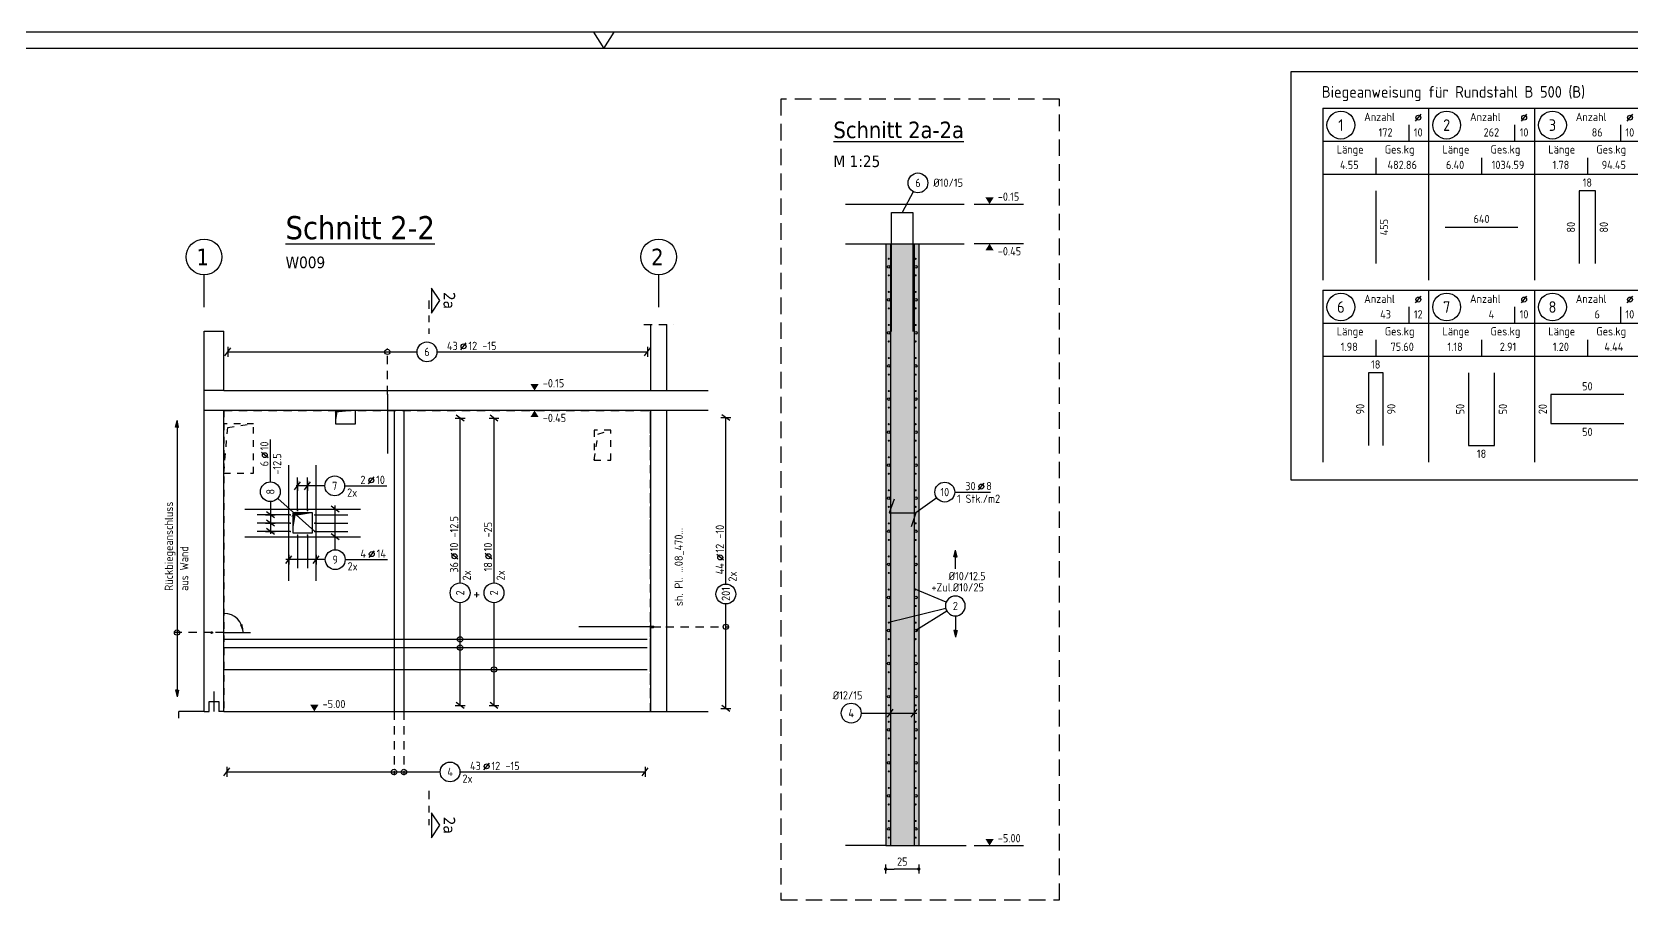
# Model space of a CAD drawing. Extents: x 17.4 to 82.2, y 0 to 32.7.
# Drawn here: x 34.53 to 58.72, y 16.58 to 29.7 of the extents above; entities that cross this region are included whole.
import ezdxf
from ezdxf.enums import TextEntityAlignment as Align

# ---------------------------------------------------------------- set-up
doc = ezdxf.new("R2010")
doc.units = 0
doc.header["$LTSCALE"] = 0.5
for name, pattern in [('AUSGEZOGEN', [1000.01, 1000, 0.01]), ('DASHDOTSMALL', [1.05, 0.5, -0.25, 0.05, -0.25]), ('DOT', [0.175, 0.05, -0.125]), ('HIDDEN', [0.375, 0.25, -0.125]), ('HIDDEN2', [0.187, 0.125, -0.062]), ('STRICHLINIE', [0.75, 0.5, -0.25]), ('STRICHPUNKT2', [0.55, 0.25, -0.125, 0.05, -0.125]), ('VERDECKT', [0.375, 0.25, -0.125])]:
    doc.linetypes.add(name, pattern=pattern)
for name, color, linetype in [('ACHSEN', 150, 'Continuous'), ('AFU', 7, 'Continuous'), ('BETON', 7, 'Continuous'), ('DETAIL', 7, 'Continuous'), ('DRUEBER', 7, 'Continuous'), ('grau_mittel', 7, 'Continuous'), ('HILFE', 7, 'Continuous'), ('koten', 7, 'Continuous'), ('LENTON', 7, 'Continuous'), ('MASSE', 7, 'Continuous'), ('RAHMEN', 7, 'Continuous'), ('RND', 7, 'Continuous'), ('RND_BILD', 7, 'Continuous'), ('SCHATTEN', 15, 'Continuous'), ('SCHNITTE', 7, 'Continuous'), ('SFP_Achsen', 7, 'Continuous'), ('TEXT', 7, 'Continuous'), ('VERDECKT', 7, 'Continuous'), ('WBZ', 7, 'Continuous')]:
    doc.layers.add(name, color=color, linetype=linetype)
doc.styles.add('helv', font='tahoma.ttf')
doc.styles.add('txt', font='isocp.shx')
doc.linetypes.add('AFU_50K', pattern='A,0.15,["/",Standard,S=0.2,R=0,X=-0.01,Y=-0.1],0.07,["/",Standard,S=0.2,R=0,X=-0.01,Y=-0.1],0.15', length=0.37)
doc.linetypes.add('AFU_50L', pattern='A,0.75,["/",Standard,S=0.2,R=0,X=-0.01,Y=-0.1],0.07,["/",Standard,S=0.2,R=0,X=-0.01,Y=-0.1],0.75', length=1.57)
doc.dimstyles.new('DOT_I', dxfattribs={"dimscale": 0.5, "dimtxt": 0.25, "dimasz": 0.25, "dimexe": 0.1, "dimexo": 0.3, "dimgap": 0.1, "dimtad": 1, "dimdec": 3, "dimzin": 3, "dimtxsty": 'txt', "dimblk": 'DOT', "dimblk1": 'DOT', "dimblk2": 'DOT', "dimsah": 1, "dimcen": 0.1, "dimse1": 1, "dimse2": 1, "dimazin": 0, "dimtfac": 1, "dimtdec": 4, "dimtix": 1, "dimtmove": 2, "dimatfit": 3, "dimfxl": 0, "dimtvp": 1, "dimtolj": 1, "dimtzin": 0, "dimarcsym": 0})

# ---------------------------------------------------------------- blocks, each defined once
blk = doc.blocks.new('OKRD_O')
at = {"color": 0, "linetype": 'ByBlock'}
blk.add_solid([(-0.125, 0.202), (0.125, 0.202), (0, 0)], dxfattribs=at)
at = {"color": 0, "linetype": 'ByBlock', "style": 'txt'}
blk.add_attdef('OKRD', (0.25, 0.1), '', height=0.25, dxfattribs=at)
blk = doc.blocks.new('lei_gre')
at = {"layer": 'RND', "color": 7, "linetype": 'Continuous'}
for p, q in [((-0.09, -0.12), (0.09, 0.12)), ((0, 0.15), (0, -0.15))]:
    blk.add_line(p, q, dxfattribs=at)
blk = doc.blocks.new('RND_LEI')
at = {"layer": 'RND', "color": 7, "linetype": 'Continuous'}
blk.add_line((1.022, 0.066), (1.19, 0.27), dxfattribs=at)
for centre, radius in [((0, 0), 0.3), ((1.106, 0.168), 0.075)]:
    blk.add_circle(centre, radius, dxfattribs=at)
at = {"layer": 'RND', "color": 7, "linetype": 'Continuous', "style": 'txt'}
blk.add_attdef('POSL', text='', height=0.25, dxfattribs=at).set_placement((0, 0), align=Align.MIDDLE)
blk.add_attdef('ANZ', text='', height=0.25, dxfattribs=at).set_placement((0.931, 0.057), align=Align.RIGHT)
for tag, p in [('DUM', (1.253, 0.057)), ('ABSTD', (1.674, 0.057)), ('POSTXT', (0.374, -0.327))]:
    blk.add_attdef(tag, p, '', height=0.25, dxfattribs=at)
blk = doc.blocks.new('PFEIL')
at = {"color": 7, "linetype": 'Continuous'}
blk.add_solid([(-1, -0.17), (-1, 0.17), (0, 0)], dxfattribs=at)
blk = doc.blocks.new('Pfeillinie')
at = {"layer": 'TEXT', "linetype": 'Continuous'}
blk.add_hatch(color=7, dxfattribs=at).paths.add_polyline_path([(0, 0), (-0.8, 0.2), (-0.8, 0), (-0.8, -0.2)])
at = {"layer": 'TEXT', "color": 7, "linetype": 'Continuous'}
for p, q in [((-0.8, 0), (-0.8, 0.2)), ((-0.8, 0.2), (0, 0)), ((-0.8, 0), (-0.8, -0.2)), ((-0.8, -0.2), (0, 0))]:
    blk.add_line(p, q, dxfattribs=at)
blk = doc.blocks.new('OKRD_U')
at = {"color": 0, "linetype": 'ByBlock'}
blk.add_solid([(-0.125, -0.202), (0.125, -0.202), (0, 0)], dxfattribs=at)
at = {"color": 0, "linetype": 'ByBlock', "style": 'txt'}
blk.add_attdef('OKRD', (0.25, -0.35), '', height=0.25, dxfattribs=at)
blk = doc.blocks.new('SCHN-2')
at = {"layer": 'SCHNITTE', "color": 6, "linetype": 'Continuous'}
blk.add_lwpolyline([(0.378, 0.088), (0, 0.34), (-0.378, 0.088)], close=True, dxfattribs=at)
at = {"layer": 'SCHNITTE', "color": 1, "linetype": 'DASHDOTSMALL', "style": 'helv'}
blk.add_attdef('SCHN-2', text='', height=0.35, dxfattribs=at).set_placement((0, 0.45), align=Align.CENTER)
blk = doc.blocks.new('A1-19-0')
at = {"layer": 'RAHMEN'}
blk.add_line((103.1, 59.4), (0, 59.4), dxfattribs=at)
at = {"layer": 'RAHMEN', "color": 7, "linetype": 'Continuous'}
for p, q in [((51.24, 59.4), (51.55, 58.9)), ((51.55, 58.9), (51.86, 59.4))]:
    blk.add_line(p, q, dxfattribs=at)
at = {"layer": 'RAHMEN', "color": 5}
blk.add_line((102.6, 58.9), (2, 58.9), dxfattribs=at)
blk = doc.blocks.new('DOT')
at = {"layer": 'MASSE', "color": 7, "linetype": 'Continuous'}
for p, q in [((0, 0), (-1, 0)), ((0, 0.54), (0, -0.54))]:
    blk.add_line(p, q, dxfattribs=at)
at = {"layer": 'MASSE', "color": 7, "linetype": 'Continuous', "const_width": 0.2}
blk.add_lwpolyline([(-0.1, 0, 1), (0.1, 0, 1)], format="xyb", close=True, dxfattribs=at)
blk = doc.blocks.new('*D51')
at = {"layer": 'Defpoints', "color": 0, "linetype": 'AUSGEZOGEN', "transparency": 16777216}
for p in [(47.439, 17.045), (47.439, 17.045), (47.939, 17.045)]:
    blk.add_point(p, dxfattribs=at)
at = {"layer": 'MASSE', "color": 0, "linetype": 'AUSGEZOGEN', "lineweight": -2, "transparency": 16777216}
blk.add_line((47.814, 17.045), (47.564, 17.045), dxfattribs=at)
at = {"layer": 'MASSE', "color": 0, "linetype": 'AUSGEZOGEN', "lineweight": -2, "transparency": 16777216, "xscale": 0.125, "yscale": 0.125, "zscale": 0.125, "rotation": 180}
blk.add_blockref('DOT', (47.439, 17.045), dxfattribs=at)
at = {"layer": 'MASSE', "color": 0, "linetype": 'AUSGEZOGEN', "lineweight": -2, "transparency": 16777216, "xscale": 0.125, "yscale": 0.125, "zscale": 0.125}
blk.add_blockref('DOT', (47.939, 17.045), dxfattribs=at)
at = {"layer": 'MASSE', "color": 0, "linetype": 'AUSGEZOGEN', "transparency": 16777216, "insert": (47.689, 17.158), "char_height": 0.125, "attachment_point": 5, "style": 'txt'}
blk.add_mtext('\\A1;25', dxfattribs=at)
blk = doc.blocks.new('RND_HIN')
at = {"layer": 'RND', "color": 7, "linetype": 'Continuous'}
blk.add_circle((0, 0), 0.3, dxfattribs=at)
at = {"layer": 'RND', "color": 7, "linetype": 'Continuous', "style": 'txt'}
blk.add_attdef('POSI', text='', height=0.25, dxfattribs=at).set_placement((0, 0), align=Align.MIDDLE)
blk = doc.blocks.new('RND_LIS2')
at = {"layer": 'RND', "color": 3, "linetype": 'Continuous'}
for p, q in [((0, 0), (0, -5.2)), ((0, 0), (3.2, 0)), ((3.2, 0), (3.2, -2)), ((2.6, -0.503), (2.6, -1)), ((0, -1), (3.2, -1)), ((1.6, -1.503), (1.6, -2)), ((0, -2), (3.2, -2))]:
    blk.add_line(p, q, dxfattribs=at)
at = {"layer": 'RND', "color": 7, "linetype": 'Continuous'}
blk.add_line((2.805, -0.39), (2.973, -0.186), dxfattribs=at)
at = {"layer": 'RND', "color": 1, "linetype": 'Continuous'}
blk.add_circle((0.545, -0.513), 0.42, dxfattribs=at)
at = {"layer": 'RND', "color": 7, "linetype": 'Continuous'}
blk.add_circle((2.889, -0.288), 0.075, dxfattribs=at)
at = {"layer": 'RND', "color": 7, "linetype": 'Continuous', "style": 'txt'}
for s, p in [('Anzahl', (1.249, -0.391)), ('Länge', (0.42, -1.373)), ('Ges.kg', (1.872, -1.373))]:
    blk.add_text(s, height=0.25, dxfattribs=at).set_placement(p)
at = {"layer": 'RND', "color": 1, "linetype": 'Continuous', "style": 'txt'}
blk.add_attdef('POS1', text='', height=0.35, dxfattribs=at).set_placement((0.545, -0.513), align=Align.MIDDLE)
at = {"layer": 'RND', "color": 7, "linetype": 'Continuous', "style": 'txt'}
for tag, p in [('STK1', (1.897, -0.859)), ('DS1', (2.885, -0.859)), ('LANG1', (0.8, -1.841)), ('GEW', (2.4, -1.841))]:
    blk.add_attdef(tag, text='', height=0.25, dxfattribs=at).set_placement(p, align=Align.CENTER)

msp = doc.modelspace()

# ---------------------------------------------------------------- linework, layer by layer
at = {"layer": 'ACHSEN', "color": 140, "linetype": 'AUSGEZOGEN'}
for p, q in [((37.1304, 25.5424), (37.1304, 26.0282)), ((44.0054, 25.5424), (44.0054, 26.0282))]:
    msp.add_line(p, q, dxfattribs=at)
at = {"layer": 'AFU', "color": 8, "linetype": 'AFU_50K'}
for p, q in [((47.4385, 26.4987), (47.9385, 26.4987)), ((37.4304, 24.2782), (37.1304, 24.2782)), ((43.8804, 24.2782), (44.1304, 24.2782)), ((47.4385, 17.3987), (47.9385, 17.3987))]:
    msp.add_line(p, q, dxfattribs=at)
at = {"layer": 'AFU', "color": 8, "linetype": 'AFU_50L'}
for p, q in [((44.1304, 23.9782), (37.1304, 23.9782)), ((37.4304, 19.4282), (37.4304, 23.9782)), ((43.8804, 23.9782), (43.8804, 19.4282)), ((37.4304, 19.4282), (44.1304, 19.4282))]:
    msp.add_line(p, q, dxfattribs=at)
at = {"layer": 'AFU', "color": 1, "linetype": 'AUSGEZOGEN'}
msp.add_line((37.2804, 19.7282), (37.2804, 19.4282), dxfattribs=at)
at = {"layer": 'AFU', "color": 8, "linetype": 'AUSGEZOGEN'}
for p, q in [((37.1304, 19.4282), (37.2054, 19.4282)), ((37.2054, 19.4282), (37.2054, 19.5782)), ((37.2054, 19.5782), (37.3554, 19.5782)), ((37.3554, 19.5782), (37.3554, 19.4282)), ((37.4304, 19.4282), (37.3554, 19.4282))]:
    msp.add_line(p, q, dxfattribs=at)
at = {"layer": 'BETON', "color": 6, "linetype": 'AUSGEZOGEN'}
for p, q in [((46.8304, 27.0987), (48.6253, 27.0987)), ((46.8304, 26.4987), (47.4385, 26.4987)), ((47.4385, 26.4987), (47.4385, 17.3987)), ((47.9385, 26.4987), (47.9385, 17.3987)), ((47.9385, 26.4987), (48.6253, 26.4987)), ((37.1304, 19.4282), (37.1304, 25.1782)), ((37.1304, 25.1782), (37.4304, 25.1782)), ((37.4304, 24.2782), (37.4304, 25.1782)), ((43.8804, 25.2782), (43.8804, 24.2782)), ((44.1304, 24.2782), (44.1304, 25.2782)), ((37.4304, 24.2782), (43.8804, 24.2782)), ((44.1304, 24.2782), (44.753, 24.2782)), ((44.1304, 19.4282), (44.1304, 23.9782)), ((44.753, 23.9782), (44.1304, 23.9782)), ((37.1304, 19.4282), (36.7504, 19.4282)), ((36.7504, 19.3282), (36.7504, 19.4282)), ((44.1304, 19.4282), (44.753, 19.4282)), ((47.4385, 17.3987), (46.8304, 17.3987)), ((47.9385, 17.3987), (48.6574, 17.3987))]:
    msp.add_line(p, q, dxfattribs=at)
for points in [[(39.1204, 23.9782), (39.1204, 23.7782), (39.4204, 23.7782), (39.4204, 23.9782)], [(38.4704, 22.4282), (38.4704, 22.1282), (38.7704, 22.1282), (38.7704, 22.4282)]]:
    msp.add_lwpolyline(points, close=True, dxfattribs=at)
at = {"layer": 'DETAIL', "color": 102, "linetype": 'STRICHLINIE'}
msp.add_lwpolyline([(45.8532, 28.6853), (45.8532, 16.5772), (50.0651, 16.5772), (50.0651, 28.6853)], close=True, dxfattribs=at)
at = {"layer": 'DRUEBER', "color": 7, "linetype": 'DOT'}
for p, q in [((43.8804, 23.9782), (37.4304, 23.9782)), ((37.4304, 23.9782), (37.4304, 19.4282)), ((43.8804, 19.4282), (43.8804, 23.9782))]:
    msp.add_line(p, q, dxfattribs=at)
at = {"layer": 'grau_mittel', "color": 61, "linetype": 'AUSGEZOGEN'}
msp.add_solid([(47.4385, 17.3987), (47.9385, 17.3987), (47.4385, 26.4987), (47.9385, 26.4987)], dxfattribs=at)
at = {"layer": 'HILFE', "color": 102, "linetype": 'AUSGEZOGEN'}
for p, q in [((48.7745, 27.0987), (49.5212, 27.0987)), ((49.5212, 26.4987), (48.7745, 26.4987)), ((48.7745, 17.3987), (49.5212, 17.3987))]:
    msp.add_line(p, q, dxfattribs=at)
at = {"layer": 'HILFE', "color": 102, "linetype": 'HIDDEN'}
msp.add_line((43.7804, 25.2782), (44.2304, 25.2782), dxfattribs=at)
at = {"layer": 'LENTON', "color": 102}
for p, q in [((43.8834, 20.7174), (43.9289, 20.7174)), ((43.8834, 20.6977), (43.9289, 20.6977)), ((43.9117, 20.7118), (43.9292, 20.7137)), ((43.9117, 20.7033), (43.9117, 20.7118)), ((43.9292, 20.7014), (43.9117, 20.7033)), ((43.9289, 20.7174), (43.9302, 20.716)), ((43.9302, 20.699), (43.9289, 20.6977)), ((43.9292, 20.7137), (43.9302, 20.7148)), ((43.9302, 20.7002), (43.9292, 20.7014)), ((43.9302, 20.716), (43.9302, 20.7149)), ((43.9302, 20.7075), (43.9302, 20.7149)), ((43.9302, 20.7002), (43.9302, 20.7075)), ((43.9302, 20.699), (43.9302, 20.7002))]:
    msp.add_line(p, q, dxfattribs=at)
at = {"layer": 'LENTON', "color": 102, "linetype": 'AUSGEZOGEN'}
msp.add_line((43.9292, 20.7014), (43.9292, 20.7137), dxfattribs=at)
at = {"layer": 'RND', "color": 102, "linetype": 'AUSGEZOGEN'}
for p, q in [((47.8556, 27.286), (47.6885, 26.9702)), ((38.9563, 22.838), (38.525, 22.838)), ((38.1332, 22.5996), (38.1332, 22.1151)), ((38.245, 22.6496), (38.8075, 22.1462)), ((39.114, 21.8726), (39.114, 22.5396)), ((48.2097, 22.6569), (47.8915, 22.4291)), ((48.492, 21.5828), (48.492, 21.865)), ((38.964, 21.7226), (38.3654, 21.7226)), ((48.3537, 21.0807), (47.8964, 21.2726)), ((48.3465, 20.9862), (47.4854, 20.771)), ((48.3646, 20.9435), (47.8938, 20.6512)), ((48.492, 20.8726), (48.492, 20.5504)), ((47.0665, 19.4023), (47.9068, 19.4023))]:
    msp.add_line(p, q, dxfattribs=at)
at = {"layer": 'RND', "color": 7, "linetype": 'AUSGEZOGEN'}
for p, q in [((37.4891, 24.8638), (40.3511, 24.8638)), ((40.6511, 24.8638), (43.8358, 24.8638)), ((41.0022, 21.3709), (41.0022, 23.8625)), ((41.515, 21.371), (41.515, 23.8598)), ((45.0208, 21.3533), (45.0208, 23.8696)), ((38.1332, 22.8996), (38.1332, 23.5396)), ((39.2563, 22.838), (39.8963, 22.838)), ((48.4817, 22.7442), (49.0217, 22.7442)), ((39.264, 21.7226), (39.904, 21.7226)), ((41.0022, 19.5196), (41.0022, 21.0709)), ((41.515, 19.5171), (41.515, 21.071)), ((45.0208, 19.4725), (45.0208, 21.0533)), ((37.4732, 18.5133), (40.7006, 18.5133)), ((41.0006, 18.5133), (43.7995, 18.5133))]:
    msp.add_line(p, q, dxfattribs=at)
at = {"layer": 'RND', "color": 102, "linetype": 'VERDECKT'}
for p, q in [((39.9024, 24.2269), (39.9024, 24.9138)), ((37.2463, 20.6205), (36.6713, 20.6205)), ((44.1117, 20.7075), (45.0708, 20.7075)), ((40.0032, 19.4282), (40.0032, 18.4633)), ((40.1532, 19.4282), (40.1532, 18.4633))]:
    msp.add_line(p, q, dxfattribs=at)
at = {"layer": 'RND', "color": 1, "linetype": 'AUSGEZOGEN'}
msp.add_lwpolyline([(53.5701, 29.1013), (68.45, 29.1013), (68.45, 22.9264), (53.5701, 22.9264)], close=True, dxfattribs=at)
for points in [[(47.5285, 25.1702), (47.5285, 26.9702), (47.8485, 26.9702), (47.8485, 25.1702)], [(47.5085, 26.4987), (47.5085, 17.3987)], [(47.8685, 26.4987), (47.8685, 17.3987)], [(39.9024, 24.2269), (39.9024, 23.3269)], [(40.0032, 23.9782), (40.0032, 19.4282)], [(40.1532, 23.9782), (40.1532, 19.4282)], [(38.4106, 21.4032), (38.4106, 23.1532)], [(38.8277, 21.4032), (38.8277, 23.1532)], [(38.5453, 22.464), (38.5453, 22.964)], [(38.6953, 22.464), (38.6953, 22.964)], [(47.5655, 22.6362), (47.4915, 22.4291), (47.8915, 22.4291), (47.8235, 22.2198)], [(37.7454, 22.4881), (39.4954, 22.4881)], [(38.4346, 22.3987), (37.9346, 22.3987)], [(38.4346, 22.2737), (37.9346, 22.2737)], [(38.8062, 22.3987), (39.3062, 22.3987)], [(38.8062, 22.2737), (39.3062, 22.2737)], [(37.7454, 22.0684), (39.4954, 22.0684)], [(38.4346, 22.1487), (37.9346, 22.1487)], [(38.5453, 22.0924), (38.5453, 21.5924)], [(38.6953, 22.0924), (38.6953, 21.5924)], [(38.8062, 22.1487), (39.3062, 22.1487)], [(43.8989, 20.7075), (42.7989, 20.7075)], [(37.4304, 20.5182), (43.8304, 20.5182)], [(37.4304, 20.3932), (43.8304, 20.3932)], [(37.4304, 20.0625), (43.8304, 20.0625)]]:
    msp.add_lwpolyline(points, dxfattribs=at)
at = {"layer": 'RND', "color": 7, "linetype": 'AUSGEZOGEN'}
for points, const_width in [([(47.4774, 26.271, 1), (47.4934, 26.271, 1)], 0.016), ([(47.8996, 26.271, -1), (47.8836, 26.271, -1)], 0.016), ([(47.4774, 26.021, 1), (47.4934, 26.021, 1)], 0.016), ([(47.8996, 26.021, -1), (47.8836, 26.021, -1)], 0.016), ([(47.4774, 25.771, 1), (47.4934, 25.771, 1)], 0.016), ([(47.8996, 25.771, -1), (47.8836, 25.771, -1)], 0.016), ([(47.4774, 25.521, 1), (47.4934, 25.521, 1)], 0.016), ([(47.8996, 25.521, -1), (47.8836, 25.521, -1)], 0.016), ([(47.4774, 25.271, 1), (47.4934, 25.271, 1)], 0.016), ([(47.8996, 25.271, -1), (47.8836, 25.271, -1)], 0.016), ([(47.4774, 25.021, 1), (47.4934, 25.021, 1)], 0.016), ([(47.8996, 25.021, -1), (47.8836, 25.021, -1)], 0.016), ([(47.4774, 24.771, 1), (47.4934, 24.771, 1)], 0.016), ([(47.8996, 24.771, -1), (47.8836, 24.771, -1)], 0.016), ([(47.4774, 24.521, 1), (47.4934, 24.521, 1)], 0.016), ([(47.8996, 24.521, -1), (47.8836, 24.521, -1)], 0.016), ([(39.8961, 24.2269, 1), (39.9086, 24.2269, 1)], 0.0125), ([(47.4774, 24.271, 1), (47.4934, 24.271, 1)], 0.016), ([(47.8996, 24.271, -1), (47.8836, 24.271, -1)], 0.016), ([(47.4774, 24.021, 1), (47.4934, 24.021, 1)], 0.016), ([(47.8996, 24.021, -1), (47.8836, 24.021, -1)], 0.016), ([(47.4774, 23.771, 1), (47.4934, 23.771, 1)], 0.016), ([(47.8996, 23.771, -1), (47.8836, 23.771, -1)], 0.016), ([(47.4774, 23.521, 1), (47.4934, 23.521, 1)], 0.016), ([(47.8996, 23.521, -1), (47.8836, 23.521, -1)], 0.016), ([(47.4774, 23.271, 1), (47.4934, 23.271, 1)], 0.016), ([(47.8996, 23.271, -1), (47.8836, 23.271, -1)], 0.016), ([(47.4774, 23.021, 1), (47.4934, 23.021, 1)], 0.016), ([(47.8996, 23.021, -1), (47.8836, 23.021, -1)], 0.016), ([(47.4774, 22.771, 1), (47.4934, 22.771, 1)], 0.016), ([(47.8996, 22.771, -1), (47.8836, 22.771, -1)], 0.016), ([(47.4774, 22.521, 1), (47.4934, 22.521, 1)], 0.016), ([(47.8996, 22.521, -1), (47.8836, 22.521, -1)], 0.016), ([(38.4346, 22.4049, -1), (38.4346, 22.3924, -1)], 0.0125), ([(38.4346, 22.2799, -1), (38.4346, 22.2674, -1)], 0.0125), ([(38.5391, 22.464, 1), (38.5516, 22.464, 1)], 0.0125), ([(38.6891, 22.464, 1), (38.7016, 22.464, 1)], 0.0125), ([(38.8062, 22.4049, 1), (38.8062, 22.3924, 1)], 0.0125), ([(38.8062, 22.2799, 1), (38.8062, 22.2674, 1)], 0.0125), ([(47.4774, 22.271, 1), (47.4934, 22.271, 1)], 0.016), ([(47.8996, 22.271, -1), (47.8836, 22.271, -1)], 0.016), ([(38.4346, 22.1549, -1), (38.4346, 22.1424, -1)], 0.0125), ([(38.5391, 22.0924, -1), (38.5516, 22.0924, -1)], 0.0125), ([(38.6891, 22.0924, -1), (38.7016, 22.0924, -1)], 0.0125), ([(38.8062, 22.1549, 1), (38.8062, 22.1424, 1)], 0.0125), ([(47.4774, 22.021, 1), (47.4934, 22.021, 1)], 0.016), ([(47.8996, 22.021, -1), (47.8836, 22.021, -1)], 0.016), ([(47.4774, 21.771, 1), (47.4934, 21.771, 1)], 0.016), ([(47.8996, 21.771, -1), (47.8836, 21.771, -1)], 0.016), ([(47.4774, 21.521, 1), (47.4934, 21.521, 1)], 0.016), ([(47.8996, 21.521, -1), (47.8836, 21.521, -1)], 0.016), ([(47.4774, 21.271, 1), (47.4934, 21.271, 1)], 0.016), ([(47.8996, 21.271, -1), (47.8836, 21.271, -1)], 0.016), ([(47.4774, 21.021, 1), (47.4934, 21.021, 1)], 0.016), ([(47.8996, 21.021, -1), (47.8836, 21.021, -1)], 0.016), ([(47.4774, 20.771, 1), (47.4934, 20.771, 1)], 0.016), ([(47.8996, 20.771, -1), (47.8836, 20.771, -1)], 0.016), ([(47.4774, 20.521, 1), (47.4934, 20.521, 1)], 0.016), ([(47.8996, 20.521, -1), (47.8836, 20.521, -1)], 0.016), ([(47.4774, 20.271, 1), (47.4934, 20.271, 1)], 0.016), ([(47.8996, 20.271, -1), (47.8836, 20.271, -1)], 0.016), ([(47.4774, 20.021, 1), (47.4934, 20.021, 1)], 0.016), ([(47.8996, 20.021, -1), (47.8836, 20.021, -1)], 0.016), ([(47.4774, 19.771, 1), (47.4934, 19.771, 1)], 0.016), ([(47.8996, 19.771, -1), (47.8836, 19.771, -1)], 0.016), ([(47.4774, 19.521, 1), (47.4934, 19.521, 1)], 0.016), ([(47.8996, 19.521, -1), (47.8836, 19.521, -1)], 0.016), ([(47.4774, 19.271, 1), (47.4934, 19.271, 1)], 0.016), ([(47.8996, 19.271, -1), (47.8836, 19.271, -1)], 0.016), ([(47.4774, 19.021, 1), (47.4934, 19.021, 1)], 0.016), ([(47.8996, 19.021, -1), (47.8836, 19.021, -1)], 0.016), ([(47.4774, 18.771, 1), (47.4934, 18.771, 1)], 0.016), ([(47.8996, 18.771, -1), (47.8836, 18.771, -1)], 0.016), ([(47.4774, 18.521, 1), (47.4934, 18.521, 1)], 0.016), ([(47.8996, 18.521, -1), (47.8836, 18.521, -1)], 0.016), ([(47.4774, 18.271, 1), (47.4934, 18.271, 1)], 0.016), ([(47.8996, 18.271, -1), (47.8836, 18.271, -1)], 0.016), ([(47.4774, 18.021, 1), (47.4934, 18.021, 1)], 0.016), ([(47.8996, 18.021, -1), (47.8836, 18.021, -1)], 0.016), ([(47.4774, 17.771, 1), (47.4934, 17.771, 1)], 0.016), ([(47.8996, 17.771, -1), (47.8836, 17.771, -1)], 0.016), ([(47.4774, 17.521, 1), (47.4934, 17.521, 1)], 0.016), ([(47.8996, 17.521, -1), (47.8836, 17.521, -1)], 0.016)]:
    msp.add_lwpolyline(points, format="xyb", close=True, dxfattribs=dict(at, const_width=const_width))
at = {"layer": 'RND', "color": 102, "linetype": 'AUSGEZOGEN'}
msp.add_lwpolyline([(36.7213, 23.8267), (36.7213, 19.6509)], dxfattribs=at)
at = {"layer": 'RND', "color": 1, "linetype": 'HIDDEN'}
msp.add_lwpolyline([(43.9117, 20.7075), (44.1117, 20.7075)], dxfattribs=at)
at = {"layer": 'RND', "color": 7, "linetype": 'AUSGEZOGEN'}
for centre, radius in [((47.4832, 26.1512), 0.02), ((47.8938, 26.1512), 0.02), ((47.4832, 25.6512), 0.02), ((47.8938, 25.6512), 0.02), ((47.4832, 25.1512), 0.02), ((47.8938, 25.1512), 0.02), ((39.9024, 24.8638), 0.04), ((47.4832, 24.6512), 0.02), ((47.8938, 24.6512), 0.02), ((47.4832, 24.1512), 0.02), ((47.8938, 24.1512), 0.02), ((47.4832, 23.6512), 0.02), ((47.8938, 23.6512), 0.02), ((47.4832, 23.1512), 0.02), ((47.8938, 23.1512), 0.02), ((47.4832, 22.6512), 0.02), ((47.8938, 22.6512), 0.02), ((47.4832, 22.1512), 0.02), ((47.8938, 22.1512), 0.02), ((47.4832, 21.6512), 0.02), ((47.8938, 21.6512), 0.02), ((47.4832, 21.1512), 0.02), ((47.8938, 21.1512), 0.02), ((36.7213, 20.6205), 0.04), ((45.0208, 20.7075), 0.04), ((47.4832, 20.6512), 0.02), ((47.8938, 20.6512), 0.02), ((41.0022, 20.5182), 0.04), ((41.0022, 20.3932), 0.04), ((41.515, 20.0625), 0.04), ((47.4832, 20.1512), 0.02), ((47.8938, 20.1512), 0.02), ((47.4832, 19.6512), 0.02), ((47.8938, 19.6512), 0.02), ((47.4832, 19.1512), 0.02), ((47.8938, 19.1512), 0.02), ((47.4832, 18.6512), 0.02), ((47.8938, 18.6512), 0.02), ((40.0032, 18.5133), 0.04), ((40.1532, 18.5133), 0.04), ((47.4832, 18.1512), 0.02), ((47.8938, 18.1512), 0.02), ((47.4832, 17.6512), 0.02), ((47.8938, 17.6512), 0.02)]:
    msp.add_circle(centre, radius, dxfattribs=at)
at = {"layer": 'RND_BILD', "color": 1, "linetype": 'AUSGEZOGEN'}
for points in [[(54.8489, 27.2988), (54.8489, 26.1988)], [(58.1726, 26.1988), (58.1726, 27.2988), (57.9251, 27.2988), (57.9251, 26.1988)], [(55.8989, 26.7488), (56.9989, 26.7488)], [(54.9589, 23.4488), (54.9589, 24.5488), (54.7389, 24.5488), (54.7389, 23.4488)], [(56.2509, 24.5488), (56.2509, 23.4488), (56.6469, 23.4488), (56.6469, 24.5488)], [(58.5989, 24.2188), (57.4989, 24.2188), (57.4989, 23.7788), (58.5989, 23.7788)]]:
    msp.add_lwpolyline(points, dxfattribs=at)
at = {"layer": 'SCHATTEN', "color": 1, "linetype": 'AUSGEZOGEN'}
for points in [[(39.1204, 23.7782, 0, 0.0326, 0), (39.1367, 23.9769, 0, 0, 0), (39.1212, 23.9627, 0.0311, 0, 0), (39.4204, 23.9782, 0, 0, 0)], [(38.4704, 22.1282, 0, 0.0489, 0), (38.4948, 22.4262, 0, 0, 0), (38.4724, 22.4038, 0.0489, 0, 0), (38.7704, 22.4282, 0, 0, 0)]]:
    msp.add_lwpolyline(points, format="xyseb", dxfattribs=at)
at = {"layer": 'SCHNITTE', "color": 6, "linetype": 'STRICHPUNKT2'}
for p, q in [((40.5271, 25.6401), (40.5271, 25.1349)), ((40.5271, 18.2257), (40.5271, 17.7068))]:
    msp.add_line(p, q, dxfattribs=at)
at = {"layer": 'SFP_Achsen', "color": 7, "linetype": 'AUSGEZOGEN'}
for centre in [(37.1304, 26.2987), (44.0054, 26.2987)]:
    msp.add_circle(centre, 0.2705, dxfattribs=at)
at = {"layer": 'TEXT', "color": 7, "linetype": 'VERDECKT'}
msp.add_line((37.4304, 20.6205), (37.2463, 20.6205), dxfattribs=at)
at = {"layer": 'TEXT', "color": 1, "linetype": 'AUSGEZOGEN'}
msp.add_lwpolyline([(37.4304, 20.6205), (37.8304, 20.6205)], dxfattribs=at)
at = {"layer": 'TEXT', "color": 7, "linetype": 'VERDECKT'}
msp.add_circle((37.2463, 20.6205), 0.012, dxfattribs=at)
at = {"layer": 'TEXT', "color": 102, "linetype": 'AUSGEZOGEN'}
msp.add_arc((37.4304, 20.6205), 0.2904, 0, 90, dxfattribs=at)
at = {"layer": 'VERDECKT', "color": 7, "linetype": 'VERDECKT'}
for p, q in [((37.4304, 19.4282), (37.4304, 23.9782)), ((43.8804, 19.4282), (43.8804, 23.9782))]:
    msp.add_line(p, q, dxfattribs=at)
at = {"layer": 'VERDECKT', "color": 7, "linetype": 'HIDDEN'}
msp.add_line((37.4304, 23.9782), (43.8804, 23.9782), dxfattribs=at)
at = {"layer": 'WBZ', "color": 102, "linetype": 'HIDDEN2'}
for p, q in [((37.4304, 23.0282), (37.4875, 23.7198)), ((37.4875, 23.7198), (37.8804, 23.7782)), ((43.0304, 23.2282), (43.0875, 23.6198)), ((43.0875, 23.6198), (43.2804, 23.6782))]:
    msp.add_line(p, q, dxfattribs=at)
for points in [[(37.4304, 23.0282), (37.8804, 23.0282), (37.8804, 23.7782), (37.4304, 23.7782)], [(43.0304, 23.2282), (43.2804, 23.2282), (43.2804, 23.6782), (43.0304, 23.6782)]]:
    msp.add_lwpolyline(points, close=True, dxfattribs=at)

# ---------------------------------------------------------------- block references
at = {"layer": 'koten', "color": 7, "linetype": 'AUSGEZOGEN', "xscale": 0.5, "yscale": 0.5, "zscale": 0.5}
for p, values in [((49.0087, 27.0987), {'OKRD': '-0.15'}), ((42.128, 24.2782), {'OKRD': '-0.15'}), ((38.7984, 19.4282), {'OKRD': '-5.00'}), ((49.0091, 17.3987), {'OKRD': '-5.00'})]:
    msp.add_blockref('OKRD_O', p, dxfattribs=at).add_auto_attribs(values)
at = {"layer": 'koten', "color": 7, "linetype": 'HIDDEN', "xscale": 0.5, "yscale": 0.5, "zscale": 0.5}
for p in [(49.0087, 26.4987), (42.128, 23.9782)]:
    msp.add_blockref('OKRD_U', p, dxfattribs=at).add_auto_attribs({'OKRD': '-0.45'})
at = {"layer": 'RAHMEN', "color": 5, "linetype": 'AUSGEZOGEN', "xscale": 0.5, "yscale": 0.5, "zscale": 0.5}
msp.add_blockref('A1-19-0', (17.4, 0), dxfattribs=at)
at = {"layer": 'RND', "color": 7, "linetype": 'AUSGEZOGEN', "xscale": 0.5, "yscale": 0.5, "zscale": 0.5}
for name, p, values in [('RND_HIN', (47.9257, 27.4186), {'POSI': '6'}), ('RND_LEI', (40.5011, 24.8638), {'POSL': '6', 'DUM': '12', 'ANZ': '43', 'ABSTD': '-15'}), ('RND_LEI', (39.1063, 22.838), {'POSL': '7', 'DUM': '10', 'ANZ': '2', 'POSTXT': '2x'}), ('RND_LEI', (48.3317, 22.7442), {'POSL': '10', 'DUM': '8', 'ANZ': '30', 'POSTXT': '1 Stk./m2'}), ('RND_LEI', (39.114, 21.7226), {'POSL': '9', 'DUM': '14', 'ANZ': '4', 'POSTXT': '2x'}), ('RND_HIN', (46.9165, 19.4023), {'POSI': '4'}), ('RND_LEI', (40.8506, 18.5133), {'POSL': '4', 'DUM': '12', 'ANZ': '43', 'ABSTD': '-15', 'POSTXT': '2x'})]:
    msp.add_blockref(name, p, dxfattribs=at).add_auto_attribs(values)
for p in [(37.4891, 24.8638), (43.8358, 24.8638), (38.5453, 22.838), (38.6953, 22.838), (38.4106, 21.7226), (38.8277, 21.7226), (47.5085, 19.4023), (47.8685, 19.4023), (37.4732, 18.5133), (43.7995, 18.5133)]:
    msp.add_blockref('lei_gre', p, dxfattribs=at)
at = {"layer": 'RND', "color": 102, "linetype": 'AUSGEZOGEN', "yscale": 0.125, "zscale": 0.125}
for p, xscale, rotation in [((36.7213, 23.8267), -0.125, 270), ((48.492, 21.865), 0.125, 90.00000000000001), ((48.492, 20.5504), -0.125, 90), ((36.7213, 19.6509), -0.125, 90)]:
    msp.add_blockref('Pfeillinie', p, dxfattribs=dict(at, xscale=xscale, rotation=rotation))
at = {"layer": 'RND', "color": 7, "linetype": 'AUSGEZOGEN', "xscale": 0.5, "yscale": 0.5, "zscale": 0.5, "rotation": 90}
for p in [(41.0022, 23.8625), (41.515, 23.8598), (45.0208, 23.8696), (39.114, 22.4881), (38.1332, 22.3987), (38.1332, 22.2737), (38.1332, 22.2737), (38.1332, 22.1487), (39.114, 22.0684), (41.0022, 19.5196), (41.515, 19.5171), (45.0208, 19.4725)]:
    msp.add_blockref('lei_gre', p, dxfattribs=at)
for p, values in [((38.1332, 22.7496), {'POSL': '8', 'DUM': '10', 'ANZ': '6', 'POSTXT': ' -12.5'}), ((41.0022, 21.2209), {'POSL': '2', 'DUM': '10', 'ANZ': '36', 'ABSTD': '-12.5', 'POSTXT': '2x'}), ((41.515, 21.221), {'POSL': '2', 'DUM': '10', 'ANZ': '18', 'ABSTD': '-25', 'POSTXT': '2x'}), ((45.0208, 21.2033), {'POSL': '201', 'DUM': '12', 'ANZ': '44', 'ABSTD': '-10', 'POSTXT': '2x'})]:
    msp.add_blockref('RND_LEI', p, dxfattribs=at).add_auto_attribs(values)
at = {"layer": 'RND', "color": 7, "linetype": 'AUSGEZOGEN'}
ref = msp.add_blockref('RND_HIN', (48.492, 21.0226), dxfattribs=dict(at, xscale=-0.5, yscale=0.5, zscale=0.5))
ref.add_attrib('POSI', '2', dxfattribs={"color": 7, "linetype": 'Continuous', "height": 0.125, "style": 'txt'}).set_placement((48.492, 21.0226), align=Align.MIDDLE)
at = {"layer": 'RND_BILD', "color": 6, "linetype": 'AUSGEZOGEN', "xscale": 0.5, "yscale": 0.5, "zscale": 0.5}
msp.add_blockref('RND_LIS2', (54.0489, 28.5488), dxfattribs=at).add_auto_attribs({'POS1': '1', 'STK1': '172', 'DS1': '10', 'LANG1': '4.55', 'GEW': '482.86'})
at = {"layer": 'RND_BILD', "color": 7, "linetype": 'AUSGEZOGEN', "xscale": 0.5, "yscale": 0.5, "zscale": 0.5}
for p, values in [((55.6489, 28.5488), {'POS1': '2', 'STK1': '262', 'DS1': '10', 'LANG1': '6.40', 'GEW': '1034.59'}), ((57.2489, 28.5488), {'POS1': '3', 'STK1': '86', 'DS1': '10', 'LANG1': '1.78', 'GEW': '94.45'}), ((54.0489, 25.7988), {'POS1': '6', 'STK1': '43', 'DS1': '12', 'LANG1': '1.98', 'GEW': '75.60'}), ((55.6489, 25.7988), {'POS1': '7', 'STK1': '4', 'DS1': '10', 'LANG1': '1.18', 'GEW': '2.91'}), ((57.2489, 25.7988), {'POS1': '8', 'STK1': '6', 'DS1': '10', 'LANG1': '1.20', 'GEW': '4.44'})]:
    msp.add_blockref('RND_LIS2', p, dxfattribs=at).add_auto_attribs(values)
at = {"layer": 'SCHNITTE', "color": 6, "linetype": 'STRICHPUNKT2', "xscale": 0.5, "yscale": 0.5, "zscale": 0.5, "rotation": 270}
for p in [(40.5271, 25.6401), (40.5271, 17.7068)]:
    msp.add_blockref('SCHN-2', p, dxfattribs=at).add_auto_attribs({'SCHN-2': '2a'})
at = {"layer": 'TEXT', "color": 102, "linetype": 'AUSGEZOGEN', "xscale": -0.1250000000000026, "yscale": 0.1250000000000026, "zscale": 0.1250000000000026, "rotation": 102.2409790208733}
msp.add_blockref('PFEIL', (37.7208, 20.6205), dxfattribs=at)

# ---------------------------------------------------------------- texts
at = {"layer": 'RND_BILD', "color": 7, "linetype": 'AUSGEZOGEN', "style": 'txt'}
for s, p in [('18', (58.0489, 27.4238)), ('640', (56.4489, 26.8738)), ('18', (54.8489, 24.6738)), ('50', (58.0489, 24.3438)), ('50', (58.0489, 23.6538)), ('18', (56.4489, 23.3238))]:
    msp.add_text(s, height=0.125, dxfattribs=at).set_placement(p, align=Align.MIDDLE)
for s, p in [('455', (54.9739, 26.7488)), ('80', (57.8001, 26.7488)), ('80', (58.2976, 26.7488)), ('90', (54.6139, 23.9988)), ('90', (55.0839, 23.9988)), ('50', (56.1259, 23.9988)), ('50', (56.7719, 23.9988)), ('20', (57.3739, 23.9988))]:
    msp.add_text(s, height=0.125, rotation=90, dxfattribs=at).set_placement(p, align=Align.MIDDLE)
at = {"layer": 'SFP_Achsen', "color": 6, "linetype": 'AUSGEZOGEN', "style": 'helv'}
for s, p in [('1', (37.0164, 26.1743)), ('2', (43.8914, 26.1743))]:
    msp.add_text(s, height=0.25, dxfattribs=at).set_placement(p)
at = {"layer": 'TEXT', "color": 1, "linetype": 'AUSGEZOGEN'}
for s, style, p in [('Biegeanweisung für Rundstahl B 500 (B)', 'txt', (54.0337, 28.7074)), ('M 1:25', 'helv', (46.6481, 27.6579)), ('W009', 'helv', (38.3637, 26.1293))]:
    msp.add_text(s, height=0.175, dxfattribs=dict(at, style=style)).set_placement(p)
at = {"layer": 'TEXT', "color": 6, "linetype": 'AUSGEZOGEN', "style": 'helv'}
msp.add_text('%%USchnitt 2a-2a', height=0.25, dxfattribs=at).set_placement((46.6481, 28.0954))
at = {"layer": 'TEXT', "color": 7, "linetype": 'AUSGEZOGEN', "style": 'txt'}
for s, p in [('%%C10/15', (48.1581, 27.3589)), ('%%C10/12.5', (48.3895, 21.4118)), ('+Zul.%%C10/25', (48.1298, 21.2415)), ('%%C12/15', (46.6376, 19.6085))]:
    msp.add_text(s, height=0.125, dxfattribs=at).set_placement(p)
at = {"layer": 'TEXT', "color": 5, "linetype": 'AUSGEZOGEN', "style": 'helv'}
msp.add_text('%%USchnitt 2-2', height=0.35, dxfattribs=at).set_placement((38.3637, 26.5668))
at = {"layer": 'TEXT', "color": 7, "linetype": 'AUSGEZOGEN', "style": 'txt'}
for s, p in [('Rückbiegeanschluss', (36.6606, 21.2502)), ('aus Wand ', (36.8921, 21.2502))]:
    msp.add_text(s, height=0.125, rotation=90, dxfattribs=at).set_placement(p)
at = {"layer": 'TEXT', "color": 1, "linetype": 'AUSGEZOGEN', "style": 'txt'}
for s, height, p in [('sh. Pl. ...08_470...', 0.125, (44.3706, 21.0199)), ('+', 0.175, (41.3219, 21.138))]:
    msp.add_text(s, height=height, rotation=90, dxfattribs=at).set_placement(p)

# ---------------------------------------------------------------- dimensions: what is measured, and where the dimension line sits
at = {"layer": 'MASSE', "color": 7, "linetype": 'AUSGEZOGEN'}
dim = msp.add_linear_dim(base=(47.4385, 17.0452), p1=(47.9385, 17.0452), p2=(47.4385, 17.0452), dimstyle='DOT_I', override={"dimdec": 0, "dimlfac": 50}, dxfattribs=at)
dim.commit()
dim.dimension.update_dxf_attribs({"geometry": '*D51', "text_midpoint": (47.6885, 17.1578)})

doc.saveas('drawing.dxf')
